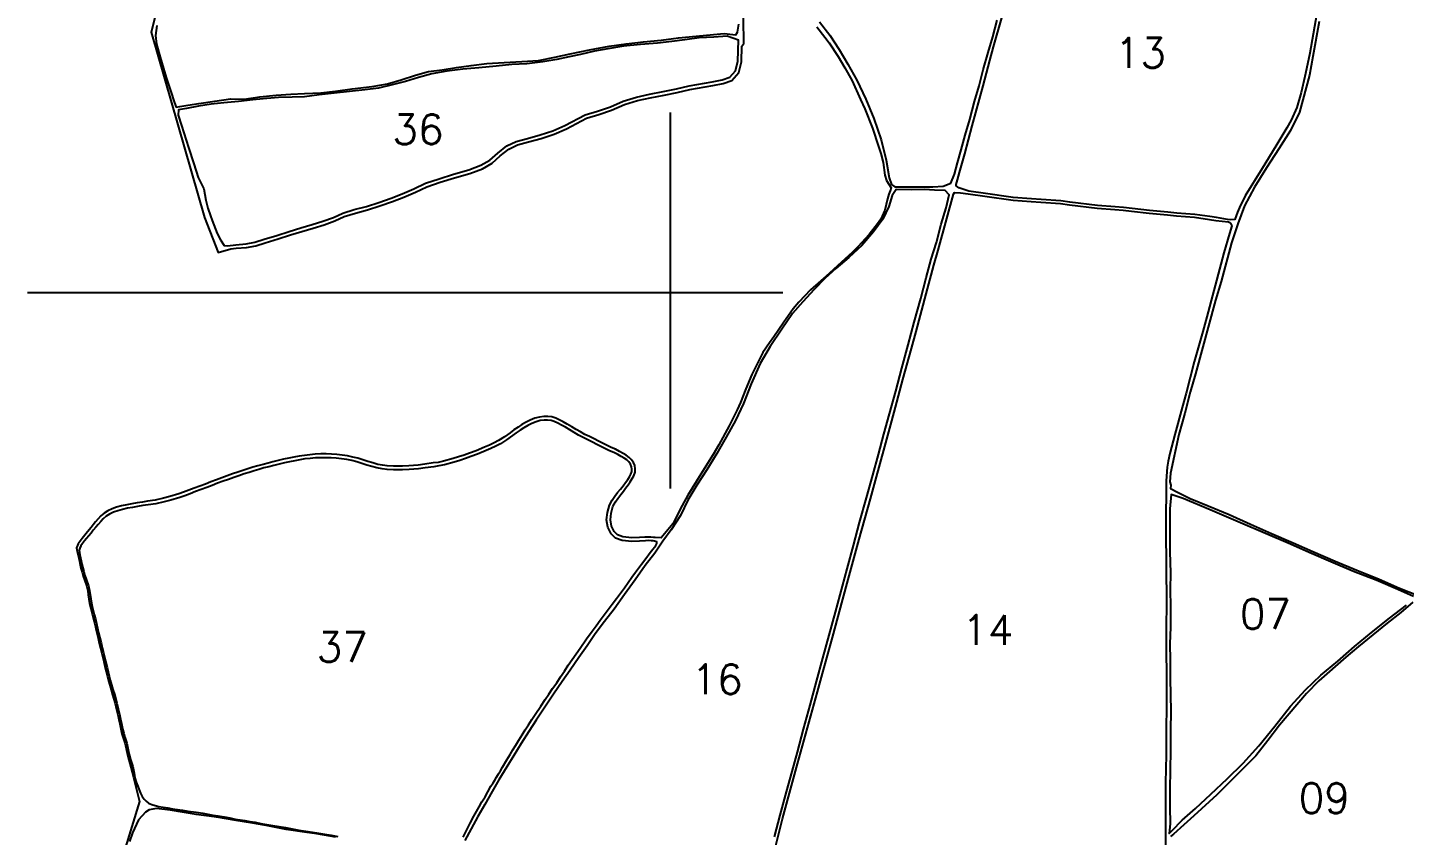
# Model space of a CAD drawing. Header units: millimetres. Extents: x 759439 to 764689, y 7802166 to 7809591.
# Drawn here: x 760550 to 762049, y 7805659 to 7806539 of the extents above; entities that cross this region are included whole.
import ezdxf
from ezdxf.enums import TextEntityAlignment as Align

# ---------------------------------------------------------------- set-up
doc = ezdxf.new("R2010")
doc.units = ezdxf.units.MM
doc.linetypes.add('CONTINUO', pattern=[0])
doc.linetypes.add('LIN0', pattern=[0])
for name, color, linetype in [('0114001034', 1, 'Continuous'), ('0114001034006', 5, 'Continuous'), ('0114001034007', 5, 'Continuous'), ('0114001034009', 5, 'Continuous'), ('0114001034013', 5, 'Continuous'), ('0114001034014', 5, 'Continuous'), ('0114001034023', 5, 'Continuous'), ('0114001034036', 5, 'Continuous'), ('0114001034037', 5, 'Continuous'), ('MALHA', 8, 'LIN0'), ('TEXTO_NUN_TAL', 7, 'Continuous')]:
    doc.layers.add(name, color=color, linetype=linetype)
doc.layers.add('0114001034016', color=5, linetype='Continuous', lineweight=25)
doc.layers.add('0114001034019', color=5, linetype='Continuous', lineweight=25)
doc.styles.add('SIMPLEX', font='simplex', dxfattribs={"height": 0.2})

msp = doc.modelspace()

# ---------------------------------------------------------------- linework, layer by layer
at = {"layer": '0114001034', "linetype": 'CONTINUO'}
for points in [[(760768.1, 7806862.7), (760684.8, 7806533.4), (760742.7, 7806331.6), (760757.7, 7806293.6), (760771.7, 7806297.5), (760777.5, 7806298.2), (760788.6, 7806299.1), (760798.7, 7806301), (760808.8, 7806304.3), (760822.9, 7806308.4), (760836.3, 7806312.9), (760848.9, 7806316.7), (760861.2, 7806320.1), (760873, 7806323.8), (760884.7, 7806328), (760894.8, 7806332.7), (760907, 7806336.5), (760920.3, 7806340), (760933.8, 7806344.3), (760947.4, 7806349.1), (760959.6, 7806353.8), (760972.4, 7806359.3), (760984.8, 7806365.3), (760999.3, 7806370.2), (761014.9, 7806375.1), (761031.6, 7806379.7), (761045.4, 7806384.9), (761055.8, 7806390.9), (761064.7, 7806398.8), (761074.1, 7806406.3), (761083.4, 7806410.7), (761095.4, 7806414), (761109.2, 7806417.9), (761123.4, 7806422.5), (761136.7, 7806428.2), (761158.6, 7806440), (761171.8, 7806443.9), (761185.9, 7806448.7), (761199.9, 7806454.7), (761213.9, 7806459), (761227.8, 7806462.1), (761242.9, 7806465.1), (761257.2, 7806468), (761270.8, 7806471.2), (761296, 7806475.5), (761307.3, 7806477.8), (761316.7, 7806481), (761324.2, 7806489.5), (761327.3, 7806501.4), (761327.7, 7806518.3), (761329.6, 7806521.2), (761329, 7806575.3)], [(761409.1, 7806539.3), (761418, 7806528.2), (761422.6, 7806521.8), (761432.2, 7806507), (761439.5, 7806494.8), (761442.5, 7806489.5), (761447.5, 7806480.5), (761456.8, 7806460.4), (761461.2, 7806450.2), (761469.6, 7806429.2), (761476.4, 7806408.9), (761478.8, 7806401.4), (761481.3, 7806391.7), (761483.3, 7806377.8), (761485, 7806372), (761490.1, 7806364.2), (761489.7, 7806362.6), (761487.6, 7806357.3), (761485.9, 7806352), (761483.3, 7806339.8), (761478.6, 7806330), (761475.3, 7806324.7), (761466.2, 7806313.1), (761453.8, 7806299.9), (761447.8, 7806293.9), (761436.1, 7806283.2), (761423.1, 7806271.3), (761416.4, 7806265.3), (761402.3, 7806252.9), (761389.4, 7806239.6), (761383.5, 7806232.5), (761373.3, 7806217.7), (761362.2, 7806202), (761357.7, 7806195.4), (761350.5, 7806184.8), (761342.3, 7806168.9), (761338.6, 7806161), (761331.8, 7806145.3), (761326.1, 7806130.3), (761322.5, 7806122.4), (761313.7, 7806105), (761302.6, 7806084.3), (761296.4, 7806073.9), (761282.8, 7806052.3), (761268.8, 7806029.3), (761262.7, 7806018.4), (761252.5, 7805998.4), (761239.6, 7805983.1), (761233.2, 7805983.3), (761231.3, 7805983.5), (761228.6, 7805983.6), (761225.7, 7805983.7), (761222.1, 7805983.7), (761216.1, 7805983.5), (761207.9, 7805983.2), (761198.2, 7805984), (761192.4, 7805986.2), (761188.7, 7805989.8), (761185.7, 7805995.8), (761184.5, 7806002.8), (761185.3, 7806009.9), (761187.3, 7806017), (761190.1, 7806022.2), (761192.6, 7806025.9), (761195.7, 7806030.1), (761198.7, 7806034), (761201, 7806037), (761203.8, 7806040.7), (761206.1, 7806043.9), (761208.3, 7806047.5), (761210, 7806050.6), (761211.3, 7806054.6), (761211.6, 7806058), (761211, 7806061.8), (761209.7, 7806065.2), (761207.3, 7806068.2), (761204.9, 7806070.5), (761201.6, 7806073), (761198.3, 7806075), (761194.4, 7806077.1), (761189.9, 7806079.4), (761185.4, 7806081.5), (761177.4, 7806085.3), (761171.7, 7806088.3), (761166.8, 7806090.8), (761161.8, 7806093.3), (761156.8, 7806095.7), (761151.9, 7806098.3), (761147.1, 7806101), (761142.4, 7806103.9), (761137.6, 7806106.9), (761133, 7806109.3), (761128.9, 7806111.4), (761125, 7806113.3), (761120.8, 7806114.6), (761116.4, 7806115.3), (761112, 7806115.2), (761107.4, 7806114.5), (761102.4, 7806113.2), (761097.4, 7806111.2), (761092.8, 7806108.9), (761088.3, 7806106.3), (761084, 7806103.5), (761079.6, 7806100.5), (761075.5, 7806097.5), (761069.3, 7806092.9), (761062.8, 7806089), (761058, 7806086.4), (761052.8, 7806083.9), (761047.6, 7806081.6), (761038.6, 7806077.8), (761031.3, 7806075.2), (761025.5, 7806073.1), (761019.4, 7806071.1), (761013.5, 7806069.3), (761002.9, 7806066.4), (760997, 7806065.2), (760991.7, 7806064.5), (760982.6, 7806063.1), (760975.2, 7806062.2), (760965.2, 7806061.3), (760958.2, 7806060.9), (760948.7, 7806060.9), (760941.8, 7806061.3), (760936.7, 7806062), (760931.4, 7806063), (760926, 7806064.5), (760920.7, 7806066.1), (760915.3, 7806067.8), (760909.8, 7806069.6), (760904.2, 7806071), (760898.4, 7806072.2), (760892.6, 7806073.1), (760886.7, 7806073.7), (760880.9, 7806074.1), (760875.1, 7806074.3), (760869.3, 7806074.3), (760863.4, 7806074.1), (760857.5, 7806073.5), (760851.7, 7806072.8), (760845.9, 7806071.9), (760840.2, 7806070.8), (760834.6, 7806069.7), (760828.9, 7806068.5), (760823.2, 7806067.1), (760817.4, 7806065.7), (760812, 7806064.3), (760806.6, 7806063), (760801, 7806061.5), (760795.6, 7806059.8), (760790.2, 7806058.1), (760784.7, 7806056.4), (760779.2, 7806054.5), (760773.5, 7806052.6), (760767.6, 7806050.5), (760761.7, 7806048.3), (760755.8, 7806046.1), (760749.8, 7806043.9), (760743.8, 7806041.6), (760737.8, 7806039.3), (760731.8, 7806037), (760725.9, 7806034.8), (760720.2, 7806032.6), (760714.8, 7806030.8), (760705, 7806027.9), (760698.1, 7806026.1), (760689.1, 7806024.1), (760681, 7806023), (760675.3, 7806022), (760669.5, 7806021.1), (760663.7, 7806020.2), (760658.2, 7806019.1), (760652.6, 7806017.9), (760647.2, 7806016.3), (760642.3, 7806014.5), (760637.6, 7806012.4), (760633.6, 7806009.7), (760630, 7806006.8), (760627, 7806003.6), (760624.2, 7806000.3), (760621.8, 7805997.2), (760619.4, 7805994.2), (760617.4, 7805991.7), (760614.3, 7805987.8), (760609.7, 7805982.3), (760607.5, 7805979.5), (760605.3, 7805976.4), (760603.6, 7805972.3), (760604.7, 7805966.7), (760605.4, 7805963.9), (760606.1, 7805960.9), (760606.7, 7805957.6), (760607.5, 7805953.8), (760608.5, 7805949.9), (760609.6, 7805945.7), (760610.9, 7805941.4), (760612.4, 7805937.3), (760614.9, 7805930.1), (760615.8, 7805925.3), (760616.4, 7805920.9), (760617.9, 7805911.7), (760620.9, 7805899.1), (760622.1, 7805894.3), (760623.5, 7805889.4), (760624.7, 7805884.4), (760627.1, 7805873.8), (760628.4, 7805868.4), (760629.6, 7805863), (760631, 7805857.5), (760633.3, 7805848.3), (760634.9, 7805841.4), (760637.2, 7805831.9), (760638.4, 7805827.5), (760639.7, 7805822.6), (760641.3, 7805817.4), (760642.9, 7805812.2), (760645.5, 7805802.7), (760647, 7805796.2), (760648.4, 7805790.7), (760649.5, 7805785.3), (760650.7, 7805780.5), (760653.1, 7805769.6), (760654.4, 7805765.3), (760656.5, 7805758.9), (760657.9, 7805751.8), (760659.1, 7805746.6), (760660.6, 7805741.2), (760662.8, 7805733.5), (760665.5, 7805722.4), (760668.3, 7805711.9), (760672.2, 7805695.8), (760672.2, 7805695.8), (760672.2, 7805695.8), (760604.1, 7805473.5)]]:
    msp.add_lwpolyline(points, dxfattribs=at)
at = {"layer": '0114001034006', "linetype": 'CONTINUO'}
msp.add_lwpolyline([(761955.6, 7806545.2), (761948.9, 7806507), (761945.1, 7806486.7), (761934.3, 7806446.5), (761924.5, 7806426.5), (761911.9, 7806406.6), (761898.5, 7806386), (761885.2, 7806364.9), (761874.3, 7806344.5), (761867.1, 7806324.8), (761860.4, 7806304.3), (761849.2, 7806262.1), (761843.1, 7806241.9), (761821.1, 7806161.7), (761815.5, 7806141.6), (761809.7, 7806118.7), (761803.2, 7806095.5), (761794, 7806053.6), (761793.2, 7806044), (761794.4, 7806040.2), (761793.8, 7806036.6), (761801.7, 7806032.6), (761815.4, 7806026), (761835.1, 7806017.9), (761857.8, 7806008.4), (761881, 7805997.9), (761904, 7805987.8), (761927.4, 7805977.6), (761948.9, 7805968.1), (761973, 7805957.6), (761996.7, 7805948), (762020.2, 7805938.4), (762043.3, 7805928.4), (762063.5, 7805920.3)], dxfattribs=at)
at = {"layer": '0114001034007', "linetype": 'CONTINUO'}
msp.add_lwpolyline([(762058.5, 7805919), (762041.3, 7805926.6), (762017.6, 7805936.8), (761993.2, 7805946.5), (761968.4, 7805956.8), (761944.7, 7805966.9), (761922, 7805977.1), (761897.3, 7805987.9), (761870.3, 7805999.4), (761837.3, 7806013.5), (761807.7, 7806026), (761794.7, 7806030.2), (761793.1, 7806014.7), (761793.2, 7805990.5), (761793.3, 7805967.9), (761793.9, 7805945), (761793.7, 7805926.7), (761794, 7805907.8), (761793.8, 7805885.6), (761793.4, 7805867.5), (761793.6, 7805849.9), (761793.7, 7805829.8), (761794.1, 7805812), (761794.3, 7805794.3), (761794.1, 7805773.6), (761793.9, 7805751.5), (761793.1, 7805709.5), (761793.1, 7805690.3), (761793.5, 7805671.6), (761792.5, 7805661.3), (761795.7, 7805664.4), (761806.5, 7805675.5), (761821, 7805688.5), (761837.7, 7805704), (761855.5, 7805720.5), (761872.9, 7805737.7), (761889.9, 7805756.6), (761907.4, 7805777.9), (761924.7, 7805799.6), (761940.7, 7805817.4), (761957.7, 7805833.4), (761975.9, 7805848.9), (761994.2, 7805864.8), (762012.8, 7805880.1), (762032.3, 7805895.7), (762050.6, 7805909.9)], dxfattribs=at)
at = {"layer": '0114001034009', "linetype": 'CONTINUO'}
msp.add_lwpolyline([(762057.8, 7805913), (762044.7, 7805901.7), (762029.8, 7805890.3), (762014.2, 7805877.5), (761998.6, 7805864.8), (761984.6, 7805853), (761955.4, 7805827.3), (761941.8, 7805813.4), (761912.7, 7805779), (761899.9, 7805762.5), (761886.8, 7805745.6), (761844.5, 7805703.4), (761819.3, 7805680.4), (761808.6, 7805670.6), (761797.1, 7805660.3), (761794, 7805657.8)], dxfattribs=at)
at = {"layer": '0114001034013'}
msp.add_lwpolyline([(761953.3, 7806554.1), (761949.2, 7806531.4), (761945.4, 7806510.8), (761942.1, 7806493.7), (761940.1, 7806485.1), (761936, 7806468), (761931.6, 7806451.7), (761925.1, 7806437.9), (761920.6, 7806429.4), (761908.7, 7806409.4), (761893.6, 7806385.1), (761875.1, 7806355.4), (761869, 7806342.6), (761866.8, 7806337.4), (761863.9, 7806329.6), (761858.8, 7806329.4), (761856, 7806329.7), (761843.9, 7806331.6), (761836.8, 7806332.7), (761820.5, 7806334.9), (761800.8, 7806336.6), (761790.9, 7806337.5), (761771.1, 7806339.5), (761752.1, 7806341.7), (761742.7, 7806342.7), (761733.6, 7806343.5), (761714.5, 7806345), (761684.6, 7806348.4), (761674.5, 7806349.9), (761653.1, 7806351.3), (761642.8, 7806352.1), (761622.9, 7806353.7), (761592.5, 7806357.9), (761574.6, 7806360.3), (761563.5, 7806364.2), (761560.8, 7806366.3), (761560.8, 7806367.6), (761562.2, 7806372.8), (761564.5, 7806380.7), (761570.1, 7806401.1), (761578.1, 7806431.4), (761582.1, 7806446.2), (761590, 7806475.1), (761597.4, 7806502.7), (761601.4, 7806517.5), (761610.4, 7806549)], dxfattribs=at)
at = {"layer": '0114001034014'}
msp.add_lwpolyline([(761362.2, 7805639.4), (761371.9, 7805677.1), (761382.8, 7805717.1), (761388.2, 7805736.9), (761398.9, 7805776), (761404.5, 7805795.9), (761410, 7805815.3), (761415.4, 7805835.5), (761426.1, 7805874.6), (761437.5, 7805916.3), (761443.3, 7805937.7), (761455.2, 7805981.6), (761467.4, 7806025.4), (761473, 7806045.5), (761483.3, 7806082.4), (761490.7, 7806110.5), (761494.6, 7806125.1), (761502.8, 7806155.5), (761512, 7806189), (761517.1, 7806207.6), (761528.2, 7806248.6), (761536.6, 7806279.7), (761541.1, 7806296.1), (761550.6, 7806330.7), (761557.8, 7806357.3), (761559, 7806359.1), (761565.6, 7806358.7), (761573.9, 7806357.4), (761592, 7806354.9), (761622.6, 7806350.8), (761642.5, 7806349.1), (761652.9, 7806348.3), (761674.2, 7806346.9), (761684.2, 7806345.4), (761714.2, 7806342.1), (761733.3, 7806340.5), (761742.4, 7806339.7), (761751.7, 7806338.7), (761770.7, 7806336.5), (761790.6, 7806334.5), (761800.5, 7806333.6), (761820.1, 7806332), (761836.4, 7806329.7), (761843.4, 7806328.6), (761856.9, 7806327), (761858.7, 7806326.4), (761859.1, 7806325.7), (761860.7, 7806322.6), (761858.2, 7806314.5), (761852.1, 7806293.2), (761848.7, 7806281.1), (761833.4, 7806223.6), (761829, 7806207.7), (761819.7, 7806174.6), (761811, 7806140.7), (761806.8, 7806124.9), (761798.8, 7806095.5), (761793.2, 7806074.7), (761791.3, 7806066.4), (761790.2, 7806060.1), (761789.1, 7806045), (761788.9, 7805994.6), (761789.2, 7805948.7), (761789.5, 7805915.6), (761789.4, 7805881.3), (761789.4, 7805864), (761789.5, 7805829.4), (761789.5, 7805795.4), (761789.4, 7805778.8), (761789.2, 7805746.7), (761788.7, 7805716.4), (761788.6, 7805701.8), (761788.5, 7805673.4), (761788.5, 7805644.4)], dxfattribs=at)
at = {"layer": '0114001034016', "linetype": 'CONTINUO'}
msp.add_lwpolyline([(761363, 7805657.5), (761369.2, 7805681.1), (761376.1, 7805706.5), (761382.3, 7805728.8), (761388, 7805749.7), (761394.7, 7805774.9), (761401.8, 7805800.9), (761408.8, 7805826.5), (761415.8, 7805852.1), (761422.6, 7805877), (761429.4, 7805902), (761442.2, 7805949.3), (761449, 7805974.5), (761455.7, 7805999.8), (761463.2, 7806026.5), (761470.1, 7806051.3), (761476.2, 7806073.8), (761482.1, 7806095.8), (761488.3, 7806118.1), (761495, 7806142.7), (761501.6, 7806167.6), (761508.6, 7806193.1), (761515, 7806217.7), (761522.3, 7806243.7), (761528.2, 7806266.1), (761533.6, 7806286.4), (761539.2, 7806304.7), (761544.6, 7806324.5), (761549.7, 7806342.3), (761553.1, 7806356.6), (761548.9, 7806361), (761537, 7806361.7), (761526.3, 7806362.1), (761511.9, 7806361.9), (761495.4, 7806362.1), (761491.2, 7806355.7), (761487.5, 7806343.7), (761481.1, 7806330), (761470.7, 7806316), (761458.2, 7806301.4), (761444, 7806288.3), (761429.8, 7806276.1), (761418, 7806265.3), (761406.1, 7806253.5), (761393.9, 7806240.1), (761382.8, 7806227.4), (761371, 7806210.3), (761358.5, 7806191.5), (761347.5, 7806172.7), (761337.6, 7806150.6), (761329.3, 7806129.3), (761320.5, 7806110.9), (761310.5, 7806092.6), (761300.3, 7806075), (761289.4, 7806057.2), (761278.6, 7806040.5), (761268.9, 7806024.1), (761260.8, 7806007.2), (761250.8, 7805991.7), (761241.5, 7805979.3), (761232.8, 7805966.4), (761222.2, 7805952.9), (761211.5, 7805937.4), (761199.8, 7805921.2), (761188.5, 7805905.4), (761178.1, 7805891.9), (761168.1, 7805878.4), (761159.1, 7805865.6), (761150.1, 7805852.8), (761140.7, 7805839.1), (761131.9, 7805826.6), (761122.5, 7805812.9), (761112.6, 7805797.7), (761103.8, 7805784.6), (761095.7, 7805772.2), (761087.4, 7805759.2), (761079.5, 7805746.1), (761071.8, 7805733.6), (761063.3, 7805719.5), (761055.8, 7805706.7), (761047.8, 7805692.6), (761040.3, 7805679.6), (761032.9, 7805666.3), (761026.2, 7805653.6)], dxfattribs=at)
at = {"layer": '0114001034019', "linetype": 'CONTINUO'}
for points in [[(760691, 7806540.9), (760689.7, 7806529.8), (760690.7, 7806520.3), (760694.8, 7806506.5), (760698.1, 7806493.9), (760701.5, 7806483.1), (760706, 7806469.9), (760710.4, 7806456.7), (760712.1, 7806452), (760716.1, 7806452.7), (760724.6, 7806454), (760736.7, 7806455.9), (760754.2, 7806458.5), (760771.2, 7806461), (760786, 7806460.6), (760803.1, 7806463), (760820.8, 7806465.1), (760836.9, 7806466), (760851.8, 7806466.6), (760869.5, 7806467.6), (760885.4, 7806469.2), (760903.5, 7806471.7), (760925.2, 7806474.5), (760941.9, 7806477.4), (760956.8, 7806481.7), (760972.6, 7806486.7), (760986.6, 7806490.7), (761001.6, 7806492.4), (761016.9, 7806495.1), (761032.9, 7806497.3), (761050.2, 7806499.3), (761069, 7806500.4), (761088.1, 7806501.5), (761106.3, 7806502.8), (761123.9, 7806506.4), (761140.8, 7806510), (761161.8, 7806514.4), (761183.1, 7806518.2), (761201.7, 7806520.7), (761220.4, 7806523.1), (761239.6, 7806524.8), (761258.6, 7806527.2), (761308.3, 7806532.1), (761321.1, 7806530.5), (761322.9, 7806533.6), (761324.1, 7806542.2)], [(761412.1, 7806544.9), (761423.3, 7806530.1), (761433.4, 7806514.7), (761442.8, 7806498.7), (761452.5, 7806481.1), (761462.4, 7806460.5), (761471.1, 7806439.7), (761479.2, 7806416.5), (761484.7, 7806394.2), (761488, 7806374.8), (761490.4, 7806367.8), (761494.1, 7806365), (761535.5, 7806365.3), (761546.7, 7806365.9), (761555, 7806369.2), (761558.9, 7806378.8), (761562.1, 7806391.2), (761566.1, 7806405.6), (761570.6, 7806421.5), (761575.6, 7806438.4), (761580.7, 7806458.2), (761585.6, 7806475.1), (761590.1, 7806492.4), (761595.6, 7806511.3), (761600.6, 7806528.3), (761605.5, 7806546.7)]]:
    msp.add_lwpolyline(points, dxfattribs=at)
at = {"layer": '0114001034023', "linetype": 'CONTINUO'}
msp.add_lwpolyline([(760885.6, 7805657.1), (760865.1, 7805660.6), (760854.4, 7805662.3), (760831.9, 7805665.5), (760809.8, 7805669.9), (760799.3, 7805671.7), (760779.5, 7805674.9), (760762.4, 7805677.9), (760753.3, 7805679.3), (760733.8, 7805681.9), (760714.2, 7805685), (760705.5, 7805686.4), (760690.6, 7805688.5), (760682.5, 7805686.9), (760678.6, 7805684.4), (760671, 7805675.9), (760664.7, 7805661.8), (760661.3, 7805652.4)], dxfattribs=at)
at = {"layer": '0114001034036', "linetype": 'CONTINUO'}
msp.add_lwpolyline([(760717.8, 7806431.9), (760725.3, 7806408), (760731.3, 7806390.3), (760736.1, 7806375.2), (760742, 7806362.9), (760744.5, 7806350.5), (760746.6, 7806342.1), (760749.5, 7806333.6), (760751.1, 7806328.6), (760755, 7806319.1), (760756.8, 7806314.3), (760760.2, 7806307.3), (760764.3, 7806301.3), (760767.9, 7806301), (760777.1, 7806302.1), (760788.1, 7806303.1), (760797.7, 7806304.8), (760807.7, 7806308.1), (760821.7, 7806312.2), (760835.1, 7806316.7), (760847.8, 7806320.5), (760860.1, 7806324), (760871.7, 7806327.6), (760883.2, 7806331.7), (760893.4, 7806336.4), (760905.9, 7806340.3), (760919.1, 7806343.9), (760932.5, 7806348.1), (760946, 7806352.8), (760958.1, 7806357.5), (760970.7, 7806363), (760983.3, 7806369), (760998.1, 7806374), (761013.8, 7806378.9), (761030.4, 7806383.5), (761043.7, 7806388.6), (761053.4, 7806394.2), (761062.2, 7806401.8), (761071.9, 7806409.7), (761082, 7806414.5), (761094.4, 7806417.9), (761108, 7806421.7), (761122, 7806426.3), (761135, 7806431.8), (761157, 7806443.7), (761170.6, 7806447.7), (761184.5, 7806452.4), (761198.5, 7806458.4), (761212.9, 7806462.8), (761227, 7806466), (761242.1, 7806469.1), (761256.4, 7806471.9), (761270.1, 7806475.1), (761295.3, 7806479.4), (761306.3, 7806481.7), (761314.4, 7806484.5), (761320.5, 7806491.4), (761323.3, 7806502), (761323.9, 7806524.7), (761311.6, 7806529.3), (761296.9, 7806528.1), (761281, 7806527.2), (761265.6, 7806525.1), (761251.3, 7806523.2), (761235.7, 7806521.7), (761217.2, 7806520.1), (761198.7, 7806518.2), (761181.7, 7806515.4), (761167.4, 7806512.8), (761152, 7806509.4), (761139.6, 7806506.6), (761126.2, 7806503.7), (761110.9, 7806501.2), (761093.6, 7806498.9), (761077.4, 7806498.2), (761060.1, 7806496.6), (761041.2, 7806494.7), (761024.1, 7806493.3), (761006.7, 7806491.1), (760990.1, 7806488.2), (760975.9, 7806484.2), (760961.5, 7806479.8), (760947.2, 7806476.2), (760932.2, 7806472.7), (760917.3, 7806470.9), (760900.5, 7806468.9), (760883.9, 7806467.1), (760867.6, 7806465.2), (760851.8, 7806463.3), (760838.1, 7806462.8), (760823.4, 7806462.4), (760810.8, 7806461.2), (760795.3, 7806459.7), (760779.7, 7806458.1), (760763.8, 7806456.6), (760750.3, 7806455), (760736.3, 7806452.8), (760723.2, 7806450.5), (760714.6, 7806449.1), (760714.4, 7806443.2)], close=True, dxfattribs=at)
at = {"layer": '0114001034037'}
msp.add_lwpolyline([(761024.5, 7805657.2), (761027.6, 7805663.8), (761031.9, 7805672.5), (761036, 7805680), (761038.9, 7805685.1), (761041.8, 7805690.1), (761044.8, 7805695.5), (761048.1, 7805701.2), (761051.2, 7805706.6), (761054.5, 7805712.6), (761056.8, 7805716.3), (761058.7, 7805719.2), (761060.7, 7805722.5), (761062.8, 7805726), (761064.9, 7805729.5), (761067.3, 7805733.4), (761072, 7805741.3), (761075.4, 7805747), (761078.5, 7805752.1), (761081.7, 7805757.4), (761085, 7805762.8), (761088.4, 7805768.4), (761091.9, 7805773.9), (761095.5, 7805779.6), (761099.2, 7805785.2), (761102.8, 7805790.8), (761108.7, 7805799.8), (761113.5, 7805807), (761117.5, 7805812.9), (761121.7, 7805819), (761126.1, 7805825.1), (761130.3, 7805831.6), (761134.5, 7805838), (761138.6, 7805844.3), (761142.8, 7805850.5), (761147.2, 7805856.8), (761151.5, 7805863), (761158.7, 7805873.2), (761164.6, 7805881.3), (761169.1, 7805887.3), (761173.4, 7805893.3), (761177.7, 7805899.1), (761182.2, 7805905), (761186.6, 7805910.9), (761191.1, 7805916.9), (761195.5, 7805922.8), (761199.8, 7805928.7), (761203.9, 7805934.5), (761208, 7805940.1), (761212, 7805945.6), (761218.3, 7805954.2), (761223.1, 7805960.6), (761227.9, 7805967.1), (761230.8, 7805970.8), (761232.5, 7805972.9), (761233.8, 7805974.7), (761234.7, 7805976), (761235, 7805976.9), (761235.2, 7805977.9), (761235.1, 7805978.6), (761232.4, 7805979.4), (761231, 7805979.6), (761228.8, 7805979.9), (761225.9, 7805980), (761222.6, 7805979.9), (761216.3, 7805979.5), (761207.8, 7805979.2), (761197.4, 7805980), (761190.2, 7805982.7), (761185.4, 7805987.4), (761181.9, 7805994.5), (761180.4, 7806002.7), (761181.4, 7806010.7), (761183.6, 7806018.5), (761186.6, 7806024.2), (761189.3, 7806028.3), (761192.4, 7806032.2), (761195.4, 7806036), (761198.3, 7806039.7), (761201, 7806043.2), (761203.4, 7806046.5), (761205.4, 7806049.6), (761206.8, 7806052.5), (761207.7, 7806055.2), (761207.9, 7806057.9), (761207.5, 7806060.5), (761206.5, 7806063.2), (761204.7, 7806065.7), (761202.3, 7806067.8), (761199.5, 7806069.6), (761196.3, 7806071.5), (761192.6, 7806073.6), (761188.2, 7806075.8), (761183.7, 7806077.9), (761175.6, 7806081.7), (761169.9, 7806084.7), (761165, 7806087.2), (761160, 7806089.7), (761155, 7806092.1), (761149.9, 7806094.8), (761145, 7806097.6), (761140.3, 7806100.5), (761135.6, 7806103.4), (761131.2, 7806105.8), (761127.2, 7806107.8), (761123.5, 7806109.5), (761119.9, 7806110.7), (761116.2, 7806111.3), (761112.4, 7806111.2), (761108.2, 7806110.6), (761103.6, 7806109.3), (761099, 7806107.5), (761094.7, 7806105.4), (761090.4, 7806102.9), (761086.2, 7806100.2), (761081.9, 7806097.2), (761077.9, 7806094.3), (761071.5, 7806089.6), (761064.8, 7806085.5), (761059.7, 7806082.8), (761054.5, 7806080.3), (761049.2, 7806078), (761040, 7806074), (761032.7, 7806071.4), (761026.8, 7806069.4), (761020.7, 7806067.3), (761014.6, 7806065.5), (761003.9, 7806062.5), (760997.7, 7806061.3), (760992.3, 7806060.5), (760983.1, 7806059.1), (760975.6, 7806058.3), (760965.5, 7806057.3), (760958.3, 7806056.9), (760948.6, 7806056.9), (760941.5, 7806057.3), (760936.1, 7806058), (760930.5, 7806059.1), (760924.9, 7806060.6), (760919.5, 7806062.3), (760914.1, 7806064), (760908.7, 7806065.7), (760903.3, 7806067.1), (760897.7, 7806068.3), (760892.1, 7806069.1), (760886.3, 7806069.7), (760880.7, 7806070.1), (760875.1, 7806070.3), (760869.4, 7806070.3), (760863.7, 7806070.1), (760857.9, 7806069.5), (760852.2, 7806068.9), (760846.6, 7806068), (760841, 7806066.9), (760835.4, 7806065.8), (760829.8, 7806064.6), (760824.1, 7806063.2), (760818.4, 7806061.8), (760812.9, 7806060.5), (760807.6, 7806059.1), (760802.1, 7806057.6), (760796.8, 7806056), (760791.4, 7806054.3), (760786, 7806052.6), (760780.4, 7806050.7), (760774.8, 7806048.8), (760769, 7806046.7), (760763.1, 7806044.6), (760757.2, 7806042.4), (760751.2, 7806040.1), (760745.3, 7806037.9), (760739.2, 7806035.6), (760733.2, 7806033.3), (760727.3, 7806031), (760721.6, 7806028.8), (760716, 7806027), (760706.1, 7806024.1), (760699, 7806022.2), (760689.8, 7806020.2), (760681.6, 7806019.1), (760675.9, 7806018.1), (760670.1, 7806017.1), (760664.4, 7806016.2), (760659, 7806015.2), (760653.6, 7806014), (760648.5, 7806012.5), (760643.8, 7806010.8), (760639.6, 7806008.9), (760636, 7806006.5), (760632.8, 7806003.8), (760630, 7806000.9), (760627.2, 7805997.7), (760624.6, 7805994.5), (760621.9, 7805991.3), (760619.4, 7805988.1), (760616.9, 7805985.2), (760614.6, 7805982.4), (760612.3, 7805979.7), (760610.2, 7805977), (760608.3, 7805974.4), (760607.1, 7805971.9), (760606.5, 7805969.5), (760606.7, 7805967), (760607.3, 7805964.4), (760608, 7805961.4), (760608.7, 7805957.9), (760609.4, 7805954.3), (760610.4, 7805950.4), (760611.6, 7805946.3), (760612.8, 7805942.1), (760614.2, 7805938), (760616.8, 7805930.7), (760617.8, 7805925.6), (760618.4, 7805921.2), (760619.9, 7805912), (760620.6, 7805908.1), (760621.7, 7805903.9), (760622.9, 7805899.6), (760624.1, 7805894.9), (760625.4, 7805889.9), (760626.6, 7805884.8), (760627.7, 7805879.6), (760629.1, 7805874.3), (760630.3, 7805868.8), (760631.6, 7805863.4), (760632.9, 7805858), (760635.3, 7805848.8), (760636.9, 7805841.9), (760639.2, 7805832.4), (760640.4, 7805828), (760641.6, 7805823.1), (760643.2, 7805818), (760644.8, 7805812.8), (760647.4, 7805803.2), (760649, 7805796.7), (760650.3, 7805791.1), (760651.5, 7805785.7), (760652.7, 7805781), (760653.3, 7805777.3), (760654, 7805774), (760655, 7805770.2), (760656.3, 7805765.9), (760658.4, 7805759.4), (760659.9, 7805752.2), (760661, 7805747.1), (760662.5, 7805741.7), (760664.8, 7805734), (760666.2, 7805726.7), (760667.2, 7805721.9), (760668.6, 7805717), (760670.2, 7805712.6), (760671.7, 7805708.7), (760673.4, 7805704.9), (760675.2, 7805701.5), (760677.1, 7805698.6), (760679.3, 7805696.2), (760682.1, 7805694.3), (760685.4, 7805692.7), (760689.1, 7805691.6), (760693.3, 7805690.6), (760698, 7805689.8), (760702.9, 7805689.1), (760708.1, 7805688.1), (760713.6, 7805687.2), (760719.1, 7805686.5), (760724.6, 7805685.6), (760733.7, 7805684.3), (760740.9, 7805683.1), (760746.4, 7805682.1), (760752.1, 7805681.2), (760757.9, 7805680.2), (760764.2, 7805679.2), (760770.5, 7805678.1), (760776.4, 7805676.9), (760781.6, 7805676.1), (760786.6, 7805675.2), (760792.1, 7805674.3), (760797.9, 7805673.3), (760804.1, 7805672.2), (760810.6, 7805671), (760817.4, 7805669.8), (760824.1, 7805668.7), (760831.1, 7805667.5), (760838.2, 7805666.2), (760845.6, 7805664.9), (760853, 7805663.7), (760860.4, 7805662.5), (760867.2, 7805661.5), (760873.9, 7805660.4), (760880.7, 7805659.3), (760887.9, 7805657.9)], dxfattribs=at)
at = {"layer": 'MALHA'}
for p, q in [((761250, 7806036.6), (761250, 7806446.2)), ((760550.3, 7806250), (761372, 7806250))]:
    msp.add_line(p, q, dxfattribs=at)

# ---------------------------------------------------------------- texts
at = {"layer": 'TEXTO_NUN_TAL', "linetype": 'Continuous', "style": 'SIMPLEX'}
for s, p in [('13', (761761.2, 7806511.1)), ('36', (760975.1, 7806427.7)), ('07', (761897.3, 7805900.1)), ('14', (761595.2, 7805882.7)), ('37', (760892.8, 7805864.2)), ('16', (761300.6, 7805829)), ('09', (761961.3, 7805699.6))]:
    msp.add_text(s, height=32.5, dxfattribs=at).set_placement(p, align=Align.MIDDLE_CENTER)

doc.saveas('drawing.dxf')
